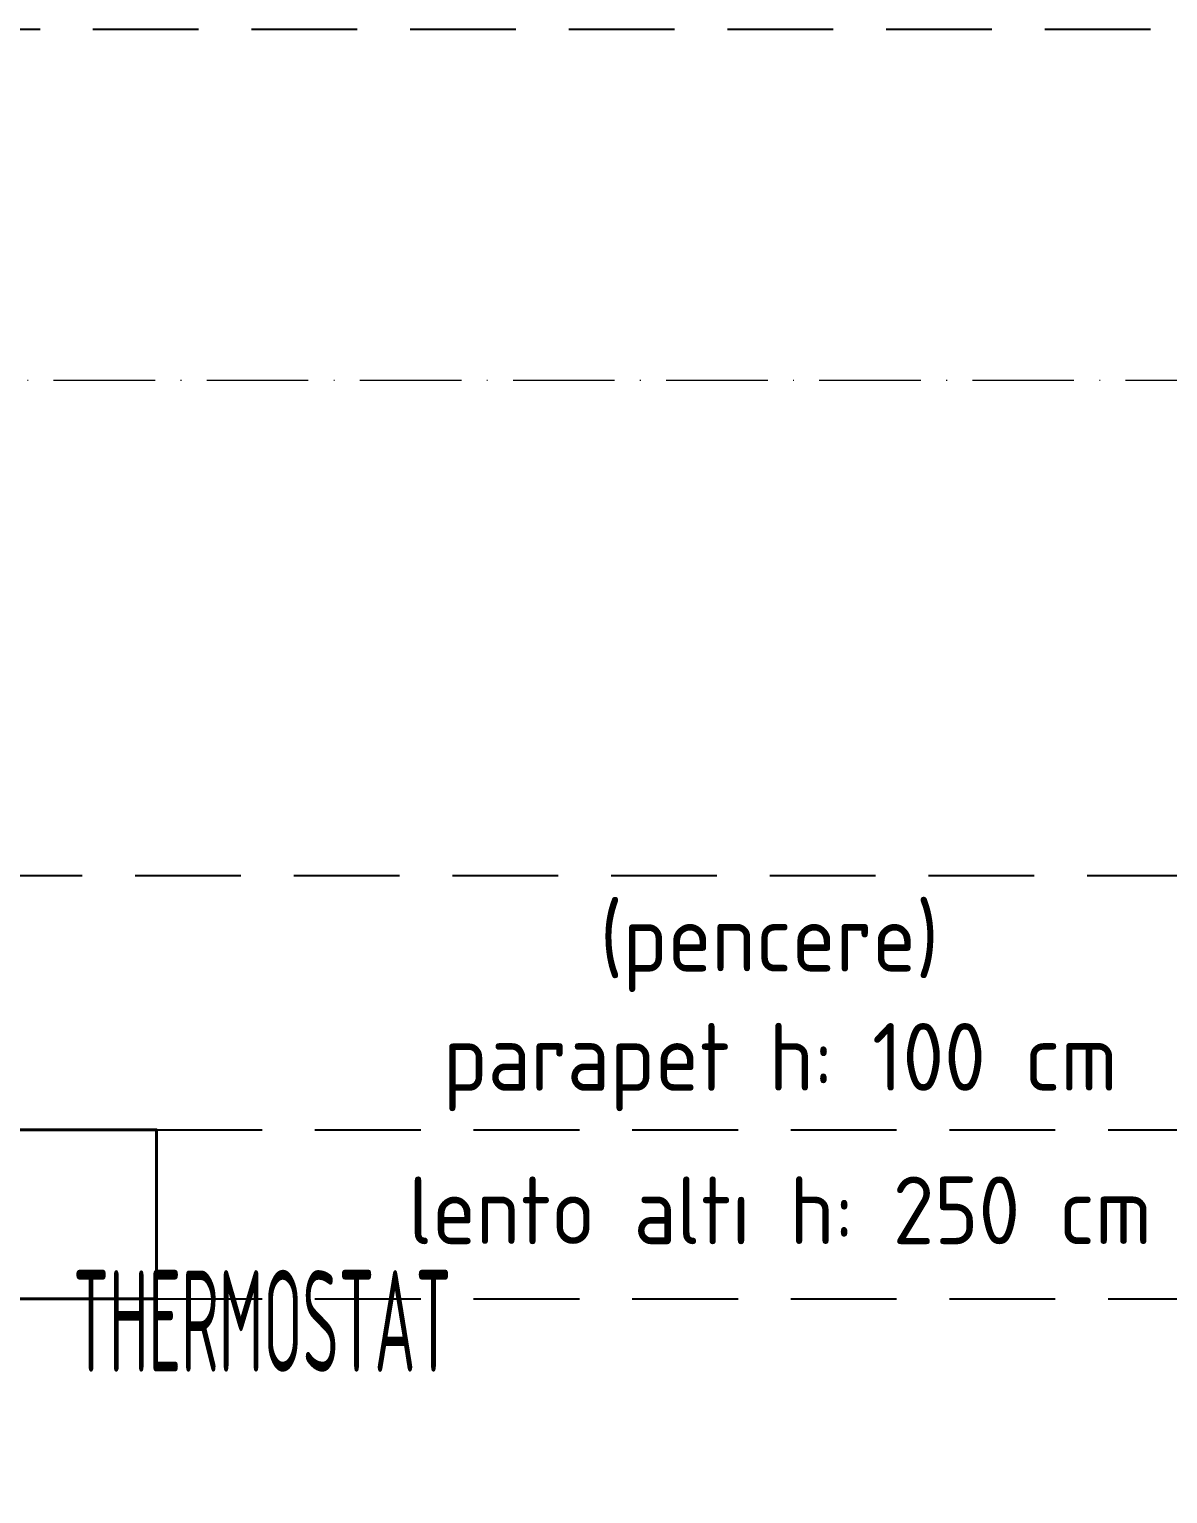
# Model space of a CAD drawing. Header units: centimetres. Extents: x 31 to 22766, y 238 to 3306.
# Drawn here: x 2437 to 2571.6, y 2229 to 2402 of the extents above; entities that cross this region are included whole.
import ezdxf
from ezdxf.xclip import XClip

# ---------------------------------------------------------------- set-up
doc = ezdxf.new("R2010")
doc.units = ezdxf.units.CM
doc.header["$XCLIPFRAME"] = 0
for name, pattern in [('ACAD_ISO07W100', [3, 0, -3]), ('ACAD_ISO10W100', [18, 12, -3, 0, -3]), ('HIDDEN', [0.375, 0.25, -0.125]), ('HIDDEN2', [0.1875, 0.125, -0.0625])]:
    doc.linetypes.add(name, pattern=pattern)
for name, color, linetype, lineweight in [('00_BORDA_DUVAR', 8, 'Continuous', 40), ('00_BORDA_SIVA', 5, 'Continuous', 25), ('M-ST-SOGUK SU', 5, 'Continuous', 0), ('YAZI1', 8, 'Continuous', 5)]:
    doc.layers.add(name, color=color, linetype=linetype, lineweight=lineweight)
doc.layers.add('izdüşüm', color=8, linetype='ACAD_ISO07W100')
doc.layers.add('M-CİHAZ', color=7, linetype='Continuous')
doc.styles.add('240402_MXM-MLT-DD-MG-E-108-200-SUPERPOZE$0$Standard', font='geniso.shx')
doc.styles.add('style1', font='GENISO.shx', dxfattribs={"height": 80})

# ---------------------------------------------------------------- blocks, each defined once
blk = doc.blocks.new('DUVAR PLANI')
at = {"layer": '00_BORDA_DUVAR', "lineweight": 40}
blk.add_lwpolyline([(36675.64, 6772.62), (36730.64, 6772.62), (36730.64, 6792.62), (36675.64, 6792.62)], dxfattribs=at)
at = {"layer": '00_BORDA_SIVA', "color": 251, "linetype": 'HIDDEN', "ltscale": 50}
for p, q in [((36730.64, 6792.62), (36880.64, 6792.62)), ((36730.64, 6772.62), (36880.64, 6772.62))]:
    blk.add_line(p, q, dxfattribs=at)
blk = doc.blocks.new('G$CCD2FF134')
at = {"layer": 'M-ST-SOGUK SU', "linetype": 'ACAD_ISO10W100'}
blk.add_line((84.26, 88.52), (-1715.29, 88.52), dxfattribs=at)
at = {"layer": 'M-CİHAZ', "color": 7, "linetype": 'HIDDEN2', "ltscale": 3, "style": '240402_MXM-MLT-DD-MG-E-108-200-SUPERPOZE$0$Standard', "width": 0.5}
blk.add_text('THERMOSTAT', height=12, dxfattribs=at).set_placement((-1264.84, -28.59, -297.18))

msp = doc.modelspace()

# ---------------------------------------------------------------- linework, layer by layer
at = {"layer": 'izdüşüm', "color": 251, "linetype": 'HIDDEN', "ltscale": 50}
for points in [[(457.03, 2402.03), (3837.03, 2402.03), (3837.03, 672.03), (457.03, 672.03)], [(557.03, 772.03), (3737.03, 772.03), (3737.03, 2302.03), (557.03, 2302.03)]]:
    msp.add_lwpolyline(points, close=True, dxfattribs=at)

# ---------------------------------------------------------------- block references
ref = msp.add_blockref('G$CCD2FF134', (3707.03, 2272.03))
XClip(ref).set_block_clipping_path([(-3470.0000000001, -1889.9999999982), (349.9999999999, 300.0000000019)])
msp.add_blockref('DUVAR PLANI', (-34278.61, -4520.59))

# ---------------------------------------------------------------- texts
at = {"layer": 'YAZI1', "char_height": 8, "attachment_point": 1, "style": 'style1'}
for s, insert, width in [('\\pxsm1,qc;(pencere)', (2469.85, 2298.71), 109.2793), ('\\pxsm1,qc;parapet h: 100 cm', (1959.98, 2284.63), 1131.5727), ('\\pxsm1,qc;lento altı h: 250 cm', (1959.98, 2266.5), 1131.5727)]:
    msp.add_mtext(s, dxfattribs=dict(at, insert=insert, width=width))

doc.saveas('drawing.dxf')
